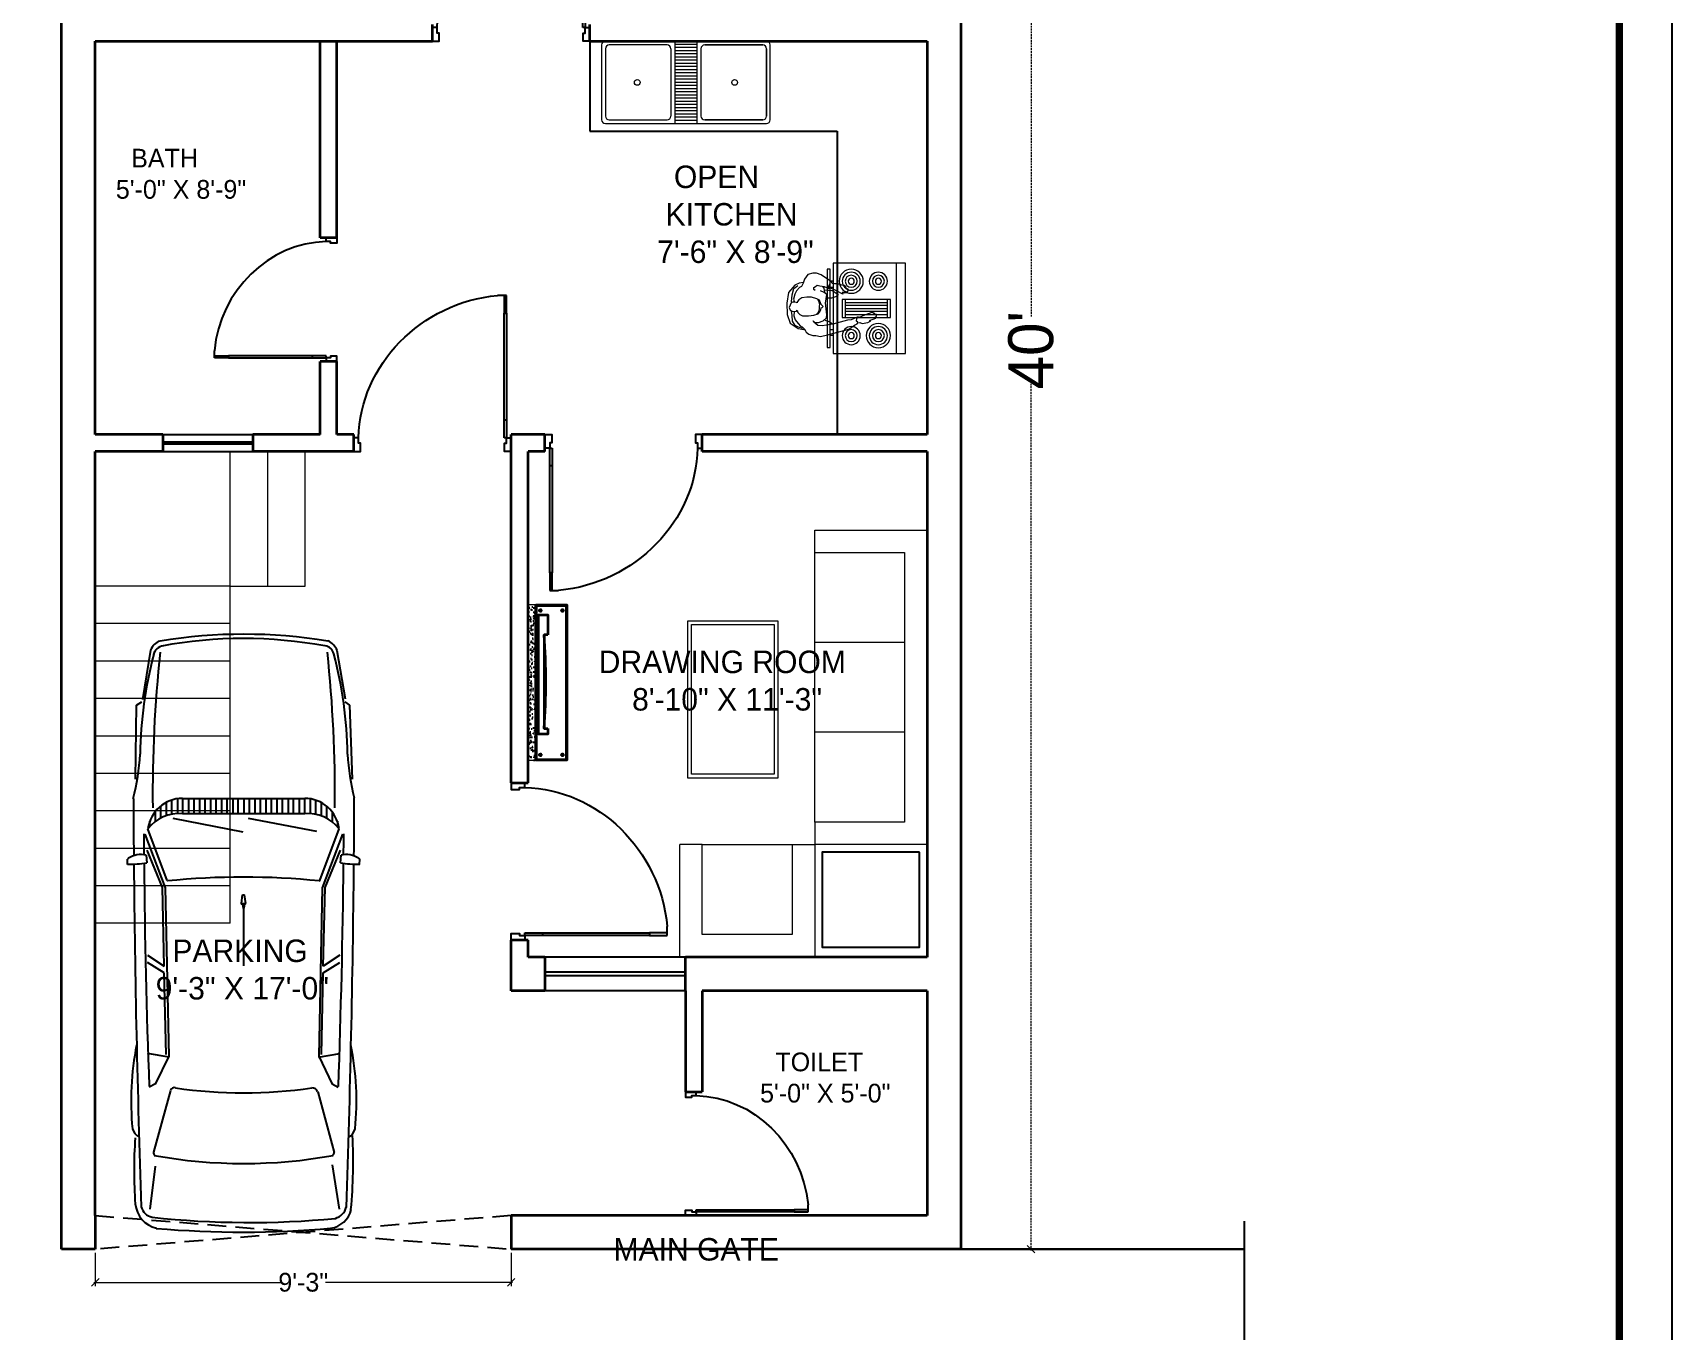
# Model space of a CAD drawing. Header units: millimetres. Extents: x -6808 to 215771, y -89660 to -16303.
# Drawn here: x 99226.6 to 99664.2, y -55987.6 to -55641.2 of the extents above; entities that cross this region are included whole.
import ezdxf

# ---------------------------------------------------------------- set-up
doc = ezdxf.new("R2010")
doc.units = ezdxf.units.MM
doc.header["$PDMODE"] = 35
doc.linetypes.add('DASHED', pattern=[0.75, 0.5, -0.25])
doc.layers.get('0').update_dxf_attribs({"color": 8})
for name, color, linetype, lineweight in [('_Furniture', 253, 'Continuous', 18), ('dim2', 6, 'Continuous', 20), ('FIXture', 132, 'Continuous', 13), ('FURNITURE 2', 33, 'Continuous', 25), ('furnitures', 12, 'Continuous', 13), ('STAIR', 252, 'Continuous', 15), ('text', 7, 'Continuous', 25), ('wall', 7, 'Continuous', 35)]:
    doc.layers.add(name, color=color, linetype=linetype, lineweight=lineweight)
doc.layers.add('AR.furniture', color=7, linetype='Continuous', lineweight=35, true_color=0x009e9e)
doc.layers.add('furniture', color=7, linetype='Continuous', lineweight=5, true_color=0xe57b2a)
for name, color, linetype in [('CAR', 252, 'Continuous'), ('FORMAT', 7, 'Continuous'), ('NET 01', 8, 'Continuous'), ('WIN', 5, 'Continuous')]:
    doc.layers.add(name, color=color, linetype=linetype)
doc.styles.add('SAJ', font='eurr____.ttf')
doc.dimstyles.new('SAJ', dxfattribs={"dimtxt": 5, "dimasz": 2, "dimexe": 1, "dimexo": 1, "dimgap": 0.09375, "dimtad": 0, "dimdec": 1, "dimzin": 0, "dimdsep": 46, "dimlunit": 4, "dimtxsty": 'SAJ', "dimblk": 'OBLIQUE', "dimcen": 0.125, "dimdle": 0.375, "dimadec": 0, "dimazin": 0, "dimtfac": 1, "dimtdec": 1, "dimtofl": 0, "dimtmove": 0, "dimatfit": 3, "dimldrblk": 'OBLIQUE', "dimfxl": 1, "dimtolj": 1, "dimtzin": 0, "dimlwd": 5, "dimlwe": 5, "dimarcsym": 1})

# ---------------------------------------------------------------- blocks, each defined once
blk = doc.blocks.new('QEWFWE')
at = {"layer": 'NET 01'}
for p, q in [((238503.45, 15011.85), (238503.45, 15015.77)), ((238503.45, 15015.77), (238505.41, 15015.77)), ((238503.98, 15015.77), (238503.98, 15011.85)), ((238503.98, 15011.85), (238503.45, 15011.85)), ((238503.45, 15011.85), (238503.45, 14988.32)), ((238503.98, 14988.32), (238503.98, 15011.85)), ((238503.45, 14988.32), (238503.45, 14984.4)), ((238503.98, 14988.32), (238503.45, 14988.32)), ((238503.98, 14984.4), (238503.98, 14988.32)), ((238503.45, 14984.4), (238503.98, 14984.4))]:
    blk.add_line(p, q, dxfattribs=at)
for points in [[(238503.45, 14984.4), (238502.4, 14984.4), (238502.4, 14981.4), (238503.9, 14981.4), (238503.9, 14982.9), (238503.9, 14983.2), (238503.45, 14983.2)], [(238536.02, 14984.4), (238537.07, 14984.4), (238537.07, 14981.4), (238535.57, 14981.4), (238535.57, 14982.9), (238535.57, 14983.2), (238536.02, 14983.2)]]:
    blk.add_lwpolyline(points, close=True, dxfattribs=at)
blk.add_ellipse((238504.18, 14985.62), major_axis=(-29.27, 13.54), ratio=0.925766, start_param=-2.718612, end_param=-1.204625, dxfattribs=at)
blk = doc.blocks.new('_Oblique')
at = {"color": 0, "linetype": 'ByBlock', "lineweight": -2}
blk.add_line((-0.5, -0.5), (0.5, 0.5), dxfattribs=at)
blk = doc.blocks.new('*D2113')
at = {"layer": 'Defpoints', "color": 0, "transparency": 16777216}
for p in [(99243.33, -55965.95), (99354.33, -55965.95), (99243.33, -55974.81)]:
    blk.add_point(p, dxfattribs=at)
at = {"layer": 'wall', "color": 0, "lineweight": 5, "transparency": 16777216}
for p, q in [((99243.33, -55966.95), (99243.33, -55975.81)), ((99354.33, -55966.95), (99354.33, -55975.81)), ((99242.95, -55974.81), (99292.86, -55974.81)), ((99354.7, -55974.81), (99304.8, -55974.81))]:
    blk.add_line(p, q, dxfattribs=at)
at = {"layer": 'wall', "color": 0, "lineweight": 5, "transparency": 16777216, "xscale": 2, "yscale": 2, "zscale": 2}
for p, rotation in [((99243.33, -55974.81), 179.999999999985), ((99354.33, -55974.81), 359.9999999999849)]:
    blk.add_blockref('_Oblique', p, dxfattribs=dict(at, rotation=rotation))
at = {"layer": 'wall', "color": 0, "transparency": 16777216, "insert": (99298.83, -55974.81), "char_height": 5, "attachment_point": 5, "style": 'SAJ'}
blk.add_mtext('\\A1;9\'-3"', dxfattribs=at)
blk = doc.blocks.new('A$C35EA12FA')
at = {"layer": 'furnitures', "ltscale": 1.4}
for p, q in [((3.32, 21.47), (2, 19.51)), ((2.77, 20.24), (3.86, 20.88)), ((5.45, 22.2), (3.32, 21.47)), ((3.86, 20.88), (5.27, 21.01)), ((5.18, 20.56), (4.18, 20.24)), ((6.23, 20.47), (5.18, 20.56)), ((5.27, 21.01), (6.32, 21.15)), ((8.32, 22.29), (5.45, 22.2)), ((6.32, 21.01), (6.27, 20.38)), ((6.59, 21.47), (6.32, 21.01)), ((7.27, 21.69), (6.59, 21.47)), ((7.82, 21.51), (7.27, 21.69)), ((8.36, 21.24), (7.82, 21.51)), ((11, 21.88), (8.32, 22.29)), ((8.54, 20.83), (8.36, 21.24)), ((8.45, 19.88), (8.59, 20.42)), ((8.59, 20.42), (8.54, 20.83)), ((8.63, 21.19), (10.36, 21.01)), ((9.27, 20.65), (8.73, 20.51)), ((10.54, 20.33), (9.27, 20.65)), ((10.36, 21.01), (11.95, 20.6)), ((12.81, 20.28), (11, 21.88)), ((11.95, 20.6), (12.72, 19.6)), ((0.55, 16.83), (0.23, 15.87)), ((1.05, 17.51), (0.55, 16.83)), ((1.77, 17.83), (1.05, 17.51)), ((2, 19.51), (1.64, 17.65)), ((2.45, 18.51), (1.77, 17.83)), ((2, 18.33), (2.36, 19.38)), ((2.36, 19.38), (2.77, 20.24)), ((2.59, 18.92), (2.45, 18.51)), ((3.23, 19.47), (2.59, 18.92)), ((4.18, 20.24), (3.23, 19.47)), ((5.18, 18.37), (5.14, 16.92)), ((5.14, 16.92), (5.36, 15.6)), ((5.45, 19.1), (5.18, 18.37)), ((6, 19.6), (5.45, 19.1)), ((6.59, 19.74), (6, 19.6)), ((6.27, 20.38), (6.32, 19.92)), ((6.32, 19.92), (6.59, 19.74)), ((8.36, 19.74), (8.45, 19.88)), ((8.73, 19.65), (8.36, 19.74)), ((9.13, 19.33), (8.73, 19.65)), ((9.63, 18.6), (9.13, 19.33)), ((9.77, 17.37), (9.63, 18.6)), ((9.77, 16.19), (9.77, 17.37)), ((11.41, 19.92), (10.54, 20.33)), ((12.18, 19.19), (11.41, 19.92)), ((12.5, 18.65), (12.18, 19.19)), ((13.27, 18.28), (12.5, 18.65)), ((13.27, 19.28), (12.81, 20.28)), ((13.5, 18.15), (13.27, 19.28)), ((14.31, 17.87), (13.27, 18.28)), ((15.45, 17.06), (14.31, 17.87)), ((15.81, 15.87), (15.45, 17.06)), ((0.27, 15.05), (0, 13.92)), ((0, 13.92), (0.41, 12.19)), ((0.23, 15.87), (0.27, 15.05)), ((2.68, 13.55), (2.77, 14.55)), ((2.82, 12.46), (2.68, 13.55)), ((2.77, 14.55), (3.14, 15.1)), ((3.09, 10.82), (2.82, 12.46)), ((3.14, 15.1), (3.54, 15.6)), ((3.91, 15.74), (3.5, 15.33)), ((3.5, 15.33), (3.5, 14.46)), ((3.5, 14.46), (3.91, 13.28)), ((3.54, 15.6), (3.91, 15.74)), ((4.04, 12.83), (3.86, 12.05)), ((3.91, 13.28), (4.64, 12.46)), ((4.64, 12.46), (5.41, 12.33)), ((5.36, 15.6), (5.63, 14.51)), ((5.41, 12.33), (8.36, 12.69)), ((5.63, 14.51), (6.13, 14.05)), ((5.82, 14.55), (5.68, 14.92)), ((6.41, 14.37), (5.82, 14.55)), ((6.13, 14.05), (6.68, 13.83)), ((6.95, 14.24), (6.41, 14.37)), ((6.68, 13.83), (7.13, 13.78)), ((7.59, 14.24), (6.95, 14.24)), ((7.13, 13.78), (7.27, 13.51)), ((7.27, 13.51), (7.5, 13.28)), ((7.5, 13.28), (7.73, 13.51)), ((8.09, 14.19), (7.59, 14.24)), ((7.73, 13.51), (8, 13.78)), ((8, 13.78), (8.36, 13.96)), ((8.68, 14.33), (8.09, 14.19)), ((8.28, 12.7), (10.5, 12.37)), ((8.36, 13.96), (9.09, 14.19)), ((9.22, 14.6), (8.68, 14.33)), ((9.09, 14.19), (9.41, 14.83)), ((9.41, 14.83), (9.77, 16.19)), ((10.5, 12.37), (11, 13.05)), ((11, 13.05), (11.41, 13.96)), ((11, 12.83), (12.04, 13.05)), ((11.63, 12.87), (11.45, 11.01)), ((11.5, 15.24), (11.72, 15.55)), ((11.72, 15.55), (12.18, 15.6)), ((12.5, 13.05), (12, 11.87)), ((12.04, 13.05), (12.5, 13.37)), ((12.18, 15.6), (12.45, 15.15)), ((12.45, 15.15), (12.81, 14.78)), ((12.54, 13.51), (12.5, 13.05)), ((12.63, 14.1), (12.54, 13.51)), ((12.81, 14.78), (12.63, 14.1)), ((13.62, 11.17), (15.36, 13.78)), ((15.36, 13.78), (15.77, 14.96)), ((15.77, 14.96), (15.81, 15.87)), ((0.41, 12.19), (1.82, 6.87)), ((4.04, 7.23), (3.09, 10.82)), ((3.45, 11.28), (3.23, 11.01)), ((3.86, 12.05), (3.45, 11.28)), ((9.59, 11.19), (9.54, 12.14)), ((9.95, 9.92), (9.59, 11.19)), ((10.27, 9.51), (9.95, 9.92)), ((10.72, 9.82), (10.27, 9.51)), ((11.45, 10), (10.67, 8.41)), ((10.67, 8.41), (10.72, 8.18)), ((11.45, 10.01), (10.68, 8.41)), ((10.68, 8.41), (10.72, 8.19)), ((11.45, 11.01), (10.72, 9.82)), ((10.72, 8.18), (11.13, 8.41)), ((10.72, 8.19), (11.13, 8.41)), ((11.13, 8.41), (10.86, 7.87)), ((11.13, 8.41), (10.86, 7.87)), ((12.13, 11.42), (11.45, 10.01)), ((12, 11.87), (12.13, 11.42)), ((12.13, 11.83), (12.59, 11.83)), ((12.59, 11.83), (13.09, 11.64)), ((12.68, 8), (12.81, 8.64)), ((12.81, 8.64), (13.09, 9.6)), ((13.09, 11.64), (13.45, 11.46)), ((13.09, 10.42), (13.18, 11.05)), ((13.09, 9.6), (13.09, 10.42)), ((13.18, 11.05), (13.68, 11.19)), ((1.82, 6.87), (2.86, 5.46)), ((2.86, 5.46), (3.18, 4.82)), ((3.18, 4.82), (3.45, 4.59)), ((3.5, 4.14), (3.23, 3.55)), ((3.45, 4.59), (3.5, 4.14)), ((3.54, 4.64), (3.86, 4.96)), ((3.86, 4.96), (4.5, 4.91)), ((4.18, 6.32), (4.04, 7.23)), ((4.86, 4.82), (4.18, 6.32)), ((4.5, 4.91), (4.64, 4.73)), ((4.73, 4.28), (4.82, 4.46)), ((5.36, 3), (4.73, 4.28)), ((4.82, 4.46), (4.86, 4.82)), ((10.86, 7.87), (10.95, 7.64)), ((10.86, 7.87), (10.95, 7.64)), ((10.95, 7.64), (11.27, 7.78)), ((10.95, 7.64), (11.27, 7.77)), ((11.27, 7.78), (11.04, 7.19)), ((11.27, 7.77), (11.04, 7.18)), ((11.04, 7.18), (11.27, 7.05)), ((11.27, 7.05), (11.49, 7.14)), ((11.49, 7.14), (11.54, 6.96)), ((11.54, 6.96), (11.86, 7)), ((12.26, 8), (11.83, 7)), ((12.27, 8.05), (12.22, 7.55)), ((12.22, 7.55), (12.45, 7.69)), ((12.45, 7.69), (12.68, 8)), ((3.23, 3.55), (3.5, 2.14)), ((3.5, 2.14), (3.91, 1.41)), ((3.91, 1.41), (4, 1.68)), ((4, 1.68), (4.54, 0.18)), ((4.54, 0.18), (4.73, 0.14)), ((4.73, 0.14), (4.82, 0.32)), ((4.82, 0.32), (5.09, 0)), ((5.09, 0), (5.45, 0)), ((5.63, 2.09), (5.36, 3)), ((5.45, 0.36), (5.73, 0.36)), ((5.45, 0), (5.45, 0.36)), ((6.04, 0.91), (5.63, 2.09)), ((5.73, 0.68), (6.04, 0.91)), ((5.73, 0.36), (5.73, 0.68))]:
    blk.add_line(p, q, dxfattribs=at)
blk = doc.blocks.new('A$C59C60163')
at = {"layer": 'FIXture'}
for p, q in [((62, 0), (62, 617)), ((494, 494), (514, 494)), ((514, 453), (494, 453)), ((123, 247), (123, 370)), ((411, 350), (123, 350)), ((411, 370), (411, 247)), ((123, 329), (411, 329)), ((411, 309), (123, 309)), ((123, 288), (411, 288)), ((411, 267), (123, 267)), ((514, 165), (494, 165)), ((494, 123), (514, 123))]:
    blk.add_line(p, q, dxfattribs=at)
for points in [[(494, 0), (0, 0), (0, 617), (494, 617)], [(535, 41), (514, 41), (514, 576), (535, 576)], [(432, 247), (103, 247), (103, 370), (432, 370)]]:
    blk.add_lwpolyline(points, close=True, dxfattribs=at)
for centre, radius in [((370, 494), 82.3), ((185, 494), 61.7), ((185, 494), 41.1), ((185, 494), 20.6), ((370, 494), 61.7), ((370, 494), 41.1), ((370, 494), 20.6), ((185, 123), 82.3), ((185, 123), 61.7), ((185, 123), 41.1), ((185, 123), 20.6), ((370, 123), 61.7), ((370, 123), 41.1), ((370, 123), 20.6)]:
    blk.add_circle(centre, radius, dxfattribs=at)
blk = doc.blocks.new('A$C22B204D2')
at = {"layer": '_Furniture', "color": 2, "xscale": 1.071547591360284, "yscale": 1.071547591360284, "zscale": 1.071547591360284}
blk.add_blockref('A$C35EA12FA', (4.57, 9.37), dxfattribs=at)
at = {"layer": 'FIXture', "xscale": -0.0391304348595441, "yscale": 0.0391304348595441, "zscale": 0.0391304348595441, "rotation": 270}
blk.add_blockref('A$C59C60163', (0, 1.61), dxfattribs=at)
blk = doc.blocks.new('SINK')
at = {"layer": 'FIXture'}
for p, q in [((94244.16, -43664.34), (94244.16, -43707.34)), ((94265.16, -43663.34), (94245.16, -43663.34)), ((94245.16, -43665.34), (94245.16, -43680.84)), ((94264.16, -43664.34), (94246.16, -43664.34)), ((94265.16, -43680.84), (94265.16, -43665.34)), ((94266.16, -43707.34), (94266.16, -43664.34)), ((94266.16, -43682.84), (94244.16, -43682.84)), ((94245.01, -43688.84), (94245.01, -43682.84)), ((94245.85, -43688.84), (94245.85, -43682.84)), ((94264.16, -43681.84), (94246.16, -43681.84)), ((94246.7, -43688.84), (94246.7, -43682.84)), ((94247.55, -43688.84), (94247.55, -43682.84)), ((94248.39, -43688.84), (94248.39, -43682.84)), ((94249.24, -43688.84), (94249.24, -43682.84)), ((94250.08, -43688.84), (94250.08, -43682.84)), ((94250.93, -43688.84), (94250.93, -43682.84)), ((94251.78, -43688.84), (94251.78, -43682.84)), ((94252.62, -43688.84), (94252.62, -43682.84)), ((94253.47, -43688.84), (94253.47, -43682.84)), ((94254.31, -43688.84), (94254.31, -43682.84)), ((94255.16, -43688.84), (94255.16, -43682.84)), ((94256.01, -43688.84), (94256.01, -43682.84)), ((94256.85, -43688.84), (94256.85, -43682.84)), ((94257.7, -43688.84), (94257.7, -43682.84)), ((94258.55, -43688.84), (94258.55, -43682.84)), ((94259.39, -43688.84), (94259.39, -43682.84)), ((94260.24, -43688.84), (94260.24, -43682.84)), ((94261.08, -43688.84), (94261.08, -43682.84)), ((94261.93, -43688.84), (94261.93, -43682.84)), ((94262.78, -43688.84), (94262.78, -43682.84)), ((94263.62, -43688.84), (94263.62, -43682.84)), ((94264.47, -43688.84), (94264.47, -43682.84)), ((94265.31, -43688.84), (94265.31, -43682.84)), ((94244.16, -43688.84), (94266.16, -43688.84)), ((94245.16, -43690.84), (94245.16, -43706.34)), ((94245.16, -43706.34), (94245.16, -43690.84)), ((94264.16, -43689.84), (94246.16, -43689.84)), ((94265.16, -43706.34), (94265.16, -43690.84)), ((94265.16, -43690.84), (94265.16, -43706.34)), ((94245.16, -43708.34), (94265.16, -43708.34)), ((94246.16, -43707.34), (94264.16, -43707.34)), ((94264.16, -43707.34), (94246.16, -43707.34))]:
    blk.add_line(p, q, dxfattribs=at)
for centre in [(94255.16, -43672.84), (94255.16, -43698.84)]:
    blk.add_circle(centre, 0.766, dxfattribs=at)
for centre, start, end in [((94245.16, -43664.34), 90, 180), ((94246.16, -43665.34), 90, 180), ((94264.16, -43665.34), 0, 90), ((94265.16, -43664.34), 0, 90), ((94246.16, -43680.84), 180, 270), ((94264.16, -43680.84), 270, 0), ((94246.16, -43690.84), 90, 180), ((94264.16, -43690.84), 0, 90), ((94246.16, -43706.34), 180, 270), ((94246.16, -43706.34), 180, 270), ((94264.16, -43706.34), 270, 0), ((94264.16, -43706.34), 270, 0), ((94245.16, -43707.34), 180, 270), ((94265.16, -43707.34), 270, 0)]:
    blk.add_arc(centre, 1, start, end, dxfattribs=at)
blk = doc.blocks.new('TTRE')
at = {"layer": 'furniture', "color": 251, "true_color": 0x636466}
for p, q in [((167626.83, 15638.39), (167662.83, 15638.39)), ((167626.83, 15608.39), (167626.83, 15638.39)), ((167662.83, 15638.39), (167662.83, 15608.39)), ((167632.83, 15632.39), (167656.83, 15632.39)), ((167632.83, 15608.39), (167632.83, 15632.39)), ((167656.83, 15632.39), (167656.83, 15608.39)), ((167656.83, 15632.39), (167656.83, 15608.39)), ((167596.83, 15524.39), (167596.83, 15608.39)), ((167596.83, 15608.39), (167626.83, 15608.39)), ((167626.83, 15602.39), (167626.83, 15608.39)), ((167632.83, 15608.39), (167626.83, 15608.39)), ((167656.83, 15608.39), (167632.83, 15608.39)), ((167656.83, 15608.39), (167662.83, 15608.39)), ((167602.83, 15530.39), (167602.83, 15602.39)), ((167602.83, 15602.39), (167626.83, 15602.39)), ((167626.83, 15602.39), (167626.83, 15530.39)), ((167637.69, 15549.6), (167637.69, 15589.6)), ((167637.69, 15589.6), (167659.69, 15589.6)), ((167659.69, 15589.6), (167659.69, 15549.6)), ((167602.83, 15578.39), (167626.83, 15578.39)), ((167602.83, 15554.39), (167626.83, 15554.39)), ((167659.69, 15549.6), (167637.69, 15549.6)), ((167626.83, 15530.39), (167602.83, 15530.39)), ((167626.83, 15530.39), (167626.83, 15524.39)), ((167626.83, 15524.39), (167596.83, 15524.39))]:
    blk.add_line(p, q, dxfattribs=at)
blk.add_lwpolyline([(167660.69, 15548.6), (167636.69, 15548.6), (167636.69, 15590.6), (167660.69, 15590.6)], close=True, dxfattribs=at)
blk = doc.blocks.new('vcdr')
at = {"layer": 'AR.furniture', "lineweight": 25, "ltscale": 2}
h = blk.add_hatch(dxfattribs=at)
h.set_pattern_fill('AR-CONC', color=256, scale=0.5, style=0)
h.set_pattern_definition([(50, (5894.276, -2096.168), (3.58630091, -0.313760675), [0.375, -4.125]), (355, (5894.276, -2096.168), (-0.69375667, 3.76096067), [0.3, -3.3]), (100.4514, (5894.575, -2096.194), (2.89254691, 3.44719771), [0.31870095, -3.50571056]), (46.1842, (5894.276, -2095.168), (5.33620524, -0.82759507), [0.5625, -6.1875]), (96.6356, (5894.7207, -2095.237), (4.67331353, 4.87058935), [0.47805144, -5.258565]), (351.1842, (5894.276, -2095.168), (4.67330973, 4.870593), [0.45, -4.95]), (21, (5894.776, -2095.418), (2.98453526, -2.01309445), [0.375, -4.125]), (326, (5894.776, -2095.418), (1.21657666, 3.62575023), [0.3, -3.3]), (71.4514, (5895.0247, -2095.5857), (4.20111314, 1.61265248), [0.31870095, -3.50571056]), (37.5, (5894.276, -2096.168), (0.060799277, 1.66446927), [0, -3.26, 0, -3.35, 0, -3.3125]), (7.5, (5894.276, -2096.168), (1.315347687, 1.97205856), [0, -1.91, 0, -3.185, 0, -1.2625]), (327.5, (5893.161, -2096.168), (2.66911218, -0.112774359), [0, -1.25, 0, -3.9, 0, -5.175]), (317.5, (5892.661, -2096.168), (2.915930847, 0.50052491), [0, -1.625, 0, -2.59, 0, -3.675])])
h.paths.add_polyline_path([(93614.87, -24321.29), (93617.87, -24321.29), (93617.87, -24261.29), (93614.87, -24261.29)])
at = {"layer": 'AR.furniture', "ltscale": 2}
blk.add_lwpolyline([(93614.87, -24321.29), (93602.87, -24321.29), (93602.87, -24261.29), (93614.87, -24261.29)], close=True, dxfattribs=at)
blk.add_lwpolyline([(93614.87, -24321.29), (93602.87, -24321.29), (93602.87, -24261.29), (93614.87, -24261.29)], close=True, dxfattribs=at)
at = {"layer": 'AR.furniture', "lineweight": 20, "ltscale": 5}
blk.add_lwpolyline([(93614.37, -24320.79), (93603.37, -24320.79), (93603.37, -24261.79), (93614.37, -24261.79)], close=True, dxfattribs=at)
blk.add_lwpolyline([(93614.37, -24320.79), (93603.37, -24320.79), (93603.37, -24261.79), (93614.37, -24261.79)], close=True, dxfattribs=at)
at = {"layer": 'AR.furniture', "lineweight": 9, "ltscale": 2}
blk.add_lwpolyline([(93614.87, -24321.29), (93617.87, -24321.29), (93617.87, -24261.29), (93614.87, -24261.29)], close=True, dxfattribs=at)
blk.add_lwpolyline([(93614.87, -24321.29), (93617.87, -24321.29), (93617.87, -24261.29), (93614.87, -24261.29)], close=True, dxfattribs=at)
at = {"layer": 'AR.furniture'}
for points in [[(93610.22, -24273.51), (93610.22, -24271.36), (93613.78, -24271.36), (93613.78, -24317.46), (93610.22, -24317.46), (93610.22, -24309.71)], [(93610.22, -24273.51), (93610.22, -24271.36), (93613.78, -24271.36), (93613.78, -24317.46), (93610.22, -24317.46), (93610.22, -24309.71)], [(93610.22, -24309.71), (93611.67, -24309.71), (93611.67, -24273.51), (93610.22, -24273.51)], [(93610.22, -24309.71), (93611.67, -24309.71), (93611.67, -24273.51), (93610.22, -24273.51)]]:
    blk.add_lwpolyline(points, dxfattribs=at)
at = {"layer": 'AR.furniture', "ltscale": 2}
for centre in [(93604.6, -24263.44), (93604.6, -24263.44), (93613.13, -24263.44), (93613.13, -24263.44), (93604.6, -24319.13), (93604.6, -24319.13), (93613.13, -24319.13), (93613.13, -24319.13)]:
    blk.add_circle(centre, 0.375, dxfattribs=at)
at = {"layer": 'AR.furniture', "ltscale": 5}
blk.add_arc((93852.35, -24291.61), 241.36, 175.69922, 184.30078, dxfattribs=at)
blk.add_arc((93852.35, -24291.61), 241.36, 175.69922, 184.30078, dxfattribs=at)
blk = doc.blocks.new('ALFA-P')
for p, q in [((0.922, 0.782), (0.421, 0.765)), ((1.054, 0.795), (1.05, 0.795)), ((1.501, 0.831), (1.466, 0.832)), ((0.051, 0.677), (0.379, 0.733)), ((0.421, 0.765), (0.398, 0.733)), ((1.245, 0.684), (1.208, 0.684)), ((1.611, 0.562), (1.26, 0.693)), ((1.295, 0.716), (1.659, 0.578)), ((1.658, 0.598), (1.405, 0.702)), ((1.439, 0.705), (1.49, 0.7)), ((2.117, 0.698), (2.191, 0.585)), ((2.236, 0.585), (2.166, 0.698)), ((2.809, 0.552), (2.782, 0.698)), ((2.989, 0.646), (3.012, 0.687)), ((3.538, 0.646), (3.838, 0.693)), ((1.08, 0.571), (1.171, 0.571)), ((1.187, 0.609), (1.104, 0.609)), ((1.142, 0.646), (1.211, 0.646)), ((2.191, 0.585), (1.658, 0.598)), ((1.659, 0.578), (2.801, 0.554)), ((2.789, 0.573), (2.236, 0.585)), ((2.801, 0.554), (2.99, 0.646)), ((3.044, 0.547), (3.455, 0.659)), ((1.053, -0.37), (1.053, 0.459)), ((1.156, 0.459), (1.053, 0.459)), ((1.055, 0.496), (1.156, 0.496)), ((1.161, 0.534), (1.064, 0.534)), ((1.156, -0.37), (1.156, 0.459)), ((1.187, 0.076), (1.276, 0.539)), ((1.053, 0.421), (1.156, 0.421)), ((1.156, 0.384), (1.053, 0.384)), ((1.053, 0.346), (1.156, 0.346)), ((1.156, 0.309), (1.053, 0.309)), ((1.053, 0.271), (1.156, 0.271)), ((1.156, 0.234), (1.053, 0.234)), ((1.053, 0.196), (1.156, 0.196)), ((1.156, 0.159), (1.053, 0.159)), ((1.053, 0.121), (1.156, 0.121)), ((1.156, 0.084), (1.053, 0.084)), ((1.053, 0.046), (1.156, 0.046)), ((1.156, 0.009), (1.053, 0.009)), ((1.187, -0.435), (1.281, 0.039)), ((1.765, 0.059), (1.708, 0.052)), ((1.708, 0.037), (1.708, 0.052)), ((1.765, 0.03), (1.708, 0.037)), ((1.775, 0.052), (1.765, 0.059)), ((1.775, 0.036), (1.765, 0.03)), ((1.766, 0.03), (1.766, 0.058)), ((1.77, 0.048), (1.787, 0.048)), ((1.77, 0.04), (1.787, 0.04)), ((1.775, 0.048), (1.775, 0.052)), ((1.775, 0.036), (1.775, 0.04)), ((1.787, 0.048), (1.804, 0.044)), ((1.787, 0.04), (1.804, 0.044)), ((1.804, 0.044), (2.189, 0.044)), ((1.053, -0.029), (1.156, -0.029)), ((1.156, -0.066), (1.053, -0.066)), ((1.053, -0.104), (1.156, -0.104)), ((1.156, -0.141), (1.053, -0.141)), ((1.053, -0.179), (1.156, -0.179)), ((1.156, -0.216), (1.053, -0.216)), ((1.053, -0.254), (1.156, -0.254)), ((1.156, -0.291), (1.053, -0.291)), ((1.053, -0.329), (1.156, -0.329)), ((1.156, -0.366), (1.053, -0.366)), ((1.055, -0.404), (1.156, -0.404)), ((1.161, -0.441), (1.064, -0.441)), ((1.08, -0.479), (1.171, -0.479)), ((1.187, -0.516), (1.104, -0.516)), ((1.142, -0.554), (1.211, -0.554)), ((1.611, -0.473), (1.26, -0.604)), ((1.295, -0.624), (1.659, -0.486)), ((1.658, -0.505), (1.405, -0.61)), ((2.191, -0.493), (1.658, -0.505)), ((1.659, -0.486), (2.801, -0.461)), ((2.117, -0.606), (2.191, -0.493)), ((2.236, -0.493), (2.166, -0.606)), ((2.789, -0.48), (2.236, -0.493)), ((2.809, -0.459), (2.782, -0.606)), ((2.801, -0.461), (2.99, -0.554)), ((2.989, -0.553), (3.012, -0.595)), ((3.033, -0.451), (3.453, -0.566)), ((3.547, -0.554), (3.838, -0.591)), ((0.049, -0.586), (0.383, -0.64)), ((0.421, -0.682), (0.398, -0.645)), ((1.245, -0.591), (1.208, -0.591)), ((1.439, -0.616), (1.49, -0.612)), ((0.922, -0.688), (0.421, -0.682)), ((1.501, -0.743), (1.466, -0.743))]:
    blk.add_line(p, q)
blk.add_lwpolyline([(1.77, 0.048, 0.135264), (1.769, 0.048, 0.106902), (1.768, 0.047, 0.081911), (1.768, 0.046, 0.07014), (1.768, 0.044, 0.07014), (1.768, 0.043, 0.081911), (1.768, 0.042, 0.106902), (1.769, 0.041, 0.135264), (1.77, 0.04, 0.135264)], format="xyb")
at = {"const_width": 0.00157}
blk.add_lwpolyline([(2.189, 0.044, 1), (2.188, 0.044, 1)], format="xyb", close=True, dxfattribs=at)
for centre, radius, start, end in [((0.644, 2.435), 1.69, 273.7251, 283.9002), ((0.703, -88.577), 89.373, 89.52503, 89.7751), ((1.583, 0.741), 0.149, 145.9309, 193.8445), ((1.514, 0.784), 0.068, 134.8266, 142.9949), ((0.774, 0.825), 0.726, 350.1467, 0.5405), ((0.703, -88.577), 89.373, 87.99733, 89.48898), ((3.104, -1.099), 1.909, 84.2866, 101.4253), ((3.269, 0.711), 0.0928, 31.1037, 74.3748), ((3.518, -2.656), 3.444, 84.627, 92.961), ((0.086, 0.575), 0.109, 108.9654, 157.7189), ((0.794, -2.08), 2.83, 90.8303, 104.7581), ((1.288, 0.459), 0.235, 96.9706, 180), ((1.427, 0.479), 0.271, 128.1315, 184.3504), ((0.934, -56.277), 57.002, 89.4957, 89.6397), ((0.934, -56.277), 57.002, 87.9149, 89.4373), ((3.799, 0.638), 0.106, 15.9545, 75.1491), ((3.801, 0.61), 0.169, 8.8601, 76.0341), ((-2.205, 0.087), 6.134, 353.8067, 5.429), ((3.477, 0.047), 3.537, 170.7624, 189.2376), ((3.018, 0.045), 3.049, 169.5804, 190.4804), ((0.087, 0.589), 0.0687, 102.3165, 172.6202), ((1.022, -8.34), 9.004, 89.3963, 96.1219), ((6.651, 0.044), 5.064, 174.1622, 185.8378), ((1.61, 0.559), 0.00255, 10.1904, 76.0607), ((3.448, 0.618), 0.0417, 52.5085, 81.0554), ((0.134, 0.045), 3.395, 349.695, 10.305), ((-2.824, 0.038), 6.818, 355.0765, 5.0418), ((3.055, 0.509), 0.0388, 106.5918, 183.3613), ((-0.143, 0.045), 3.193, 351.679, 8.321), ((1.288, -0.37), 0.235, 180, 263.0294), ((1.427, -0.391), 0.271, 175.6496, 231.8685), ((3.042, -0.425), 0.0275, 161.9399, 248.0871), ((0.08, -0.492), 0.0989, 198.2367, 251.7095), ((0.093, -0.492), 0.0748, 186.407, 260.5783), ((1.022, 8.432), 9.004, 263.8781, 270.6037), ((1.61, -0.47), 0.00255, 283.9393, 349.8096), ((3.785, -0.501), 0.189, 275.3376, 346.1066), ((0.794, 2.173), 2.83, 255.2872, 269.1697), ((0.644, -2.343), 1.69, 75.9638, 86.2749), ((0.934, 56.369), 57.002, 270.3603, 270.5047), ((1.583, -0.652), 0.149, 166.1555, 214.0691), ((0.774, -0.736), 0.726, 359.4595, 9.8533), ((0.934, 56.369), 57.002, 270.5622, 272.0851), ((0.703, 88.67), 89.373, 270.51092, 271.99998), ((3.269, -0.618), 0.0928, 285.6252, 328.8963), ((3.456, -0.54), 0.0259, 261.842, 317.0719), ((3.803, -0.56), 0.0908, 281.9071, 350.7156), ((0.703, 88.67), 89.373, 270.2249, 270.47417), ((1.514, -0.695), 0.068, 217.0051, 225.1734), ((3.104, 1.191), 1.909, 258.5747, 275.7134), ((3.577, 2.373), 3.071, 265.8615, 274.2164)]:
    blk.add_arc(centre, radius, start, end)
blk = doc.blocks.new('*D2115')
at = {"layer": 'Defpoints', "color": 0, "transparency": 16777216}
for p in [(99474.33, -55485.95), (99474.33, -55965.95), (99493.06, -55965.95)]:
    blk.add_point(p, dxfattribs=at)
at = {"layer": 'dim2', "color": 0, "linetype": 'DASHED', "lineweight": 5, "transparency": 16777216}
for p, q in [((99493.06, -55485.58), (99493.06, -55716.99)), ((99475.33, -55485.95), (99494.06, -55485.95)), ((99493.06, -55966.33), (99493.06, -55734.92)), ((99475.33, -55965.95), (99494.06, -55965.95))]:
    blk.add_line(p, q, dxfattribs=at)
at = {"layer": 'dim2', "color": 0, "lineweight": 5, "transparency": 16777216, "xscale": 2, "yscale": 2, "zscale": 2}
for p, rotation in [((99493.06, -55485.95), 90), ((99493.06, -55965.95), 270)]:
    blk.add_blockref('_Oblique', p, dxfattribs=dict(at, rotation=rotation))
at = {"layer": 'dim2', "color": 0, "transparency": 16777216, "insert": (99493.06, -55725.95), "char_height": 12, "attachment_point": 5, "rotation": 90, "style": 'SAJ'}
blk.add_mtext("\\A1;40'", dxfattribs=at)

msp = doc.modelspace()

# ---------------------------------------------------------------- linework, layer by layer
for p, q in [((99375.329, -55643.454), (99375.329, -55667.454)), ((99375.329, -55667.454), (99441.329, -55667.454)), ((99441.329, -55667.454), (99441.329, -55748.454))]:
    msp.add_line(p, q)
at = {"linetype": 'DASHED', "ltscale": 10}
for p, q in [((99243.329, -55956.954), (99354.329, -55965.954)), ((99354.329, -55956.954), (99243.329, -55965.954))]:
    msp.add_line(p, q, dxfattribs=at)
msp.add_lwpolyline([(99463.329, -55859.954), (99437.329, -55859.954), (99437.329, -55885.31), (99463.329, -55885.31)], close=True)
msp.add_lwpolyline([(99549.95, -55958.437), (99549.95, -55997.995), (99544.776, -56000.391), (99555.812, -55998.205), (99549.982, -56001.661), (99549.982, -56055.578)])
at = {"lineweight": 30}
msp.add_lwpolyline([(99549.95, -55965.954), (99474.329, -55965.954)], dxfattribs=at)
at = {"layer": 'FORMAT', "color": 0}
msp.add_lwpolyline([(98995.396, -55367.61), (98995.396, -56317.3), (99664.191, -56317.3), (99664.191, -55367.61)], close=True, dxfattribs=at)
msp.add_lwpolyline([(98995.396, -55367.61), (98995.396, -56317.3), (99664.191, -56317.3), (99664.191, -55367.61)], close=True, dxfattribs=at)
at = {"layer": 'FORMAT', "color": 0, "const_width": 1.961}
msp.add_lwpolyline([(99009.472, -55381.687), (99009.472, -56303.224), (99650.114, -56303.224), (99650.114, -55381.687)], close=True, dxfattribs=at)
msp.add_lwpolyline([(99009.472, -55381.687), (99009.472, -56303.224), (99650.114, -56303.224), (99650.114, -55381.687)], close=True, dxfattribs=at)
at = {"layer": 'STAIR'}
for p, q in [((99279.329, -55788.954), (99279.329, -55752.954)), ((99289.329, -55788.954), (99289.329, -55752.954)), ((99299.329, -55788.954), (99299.329, -55752.954)), ((99279.329, -55788.954), (99243.329, -55788.954)), ((99279.329, -55878.954), (99279.329, -55788.954)), ((99279.329, -55788.954), (99299.329, -55788.954)), ((99279.329, -55798.954), (99243.329, -55798.954)), ((99279.329, -55808.954), (99243.329, -55808.954)), ((99279.329, -55818.954), (99243.329, -55818.954)), ((99279.329, -55828.954), (99243.329, -55828.954)), ((99279.329, -55838.954), (99243.329, -55838.954)), ((99279.329, -55848.954), (99243.329, -55848.954)), ((99279.329, -55858.954), (99243.329, -55858.954)), ((99279.329, -55868.954), (99243.329, -55868.954)), ((99279.329, -55878.954), (99243.329, -55878.954))]:
    msp.add_line(p, q, dxfattribs=at)
at = {"layer": 'wall'}
for p, q in [((99474.329, -55485.954), (99474.329, -55965.954)), ((99234.329, -55965.954), (99234.329, -55590.954)), ((99333.329, -55643.454), (99333.329, -55638.954)), ((99375.329, -55643.454), (99375.329, -55638.954)), ((99243.329, -55643.454), (99333.329, -55643.454)), ((99243.329, -55748.454), (99243.329, -55643.454)), ((99303.329, -55695.954), (99303.329, -55643.454)), ((99307.829, -55695.954), (99307.829, -55643.454)), ((99375.329, -55643.454), (99465.329, -55643.454)), ((99465.329, -55643.454), (99465.329, -55748.454)), ((99307.829, -55695.954), (99303.329, -55695.954)), ((99303.329, -55748.454), (99303.329, -55728.954)), ((99307.829, -55728.954), (99303.329, -55728.954)), ((99307.829, -55748.454), (99307.829, -55728.954)), ((99261.329, -55748.454), (99243.329, -55748.454)), ((99261.329, -55748.454), (99261.329, -55752.954)), ((99303.329, -55748.454), (99285.329, -55748.454)), ((99285.329, -55748.454), (99285.329, -55752.954)), ((99312.329, -55748.454), (99307.829, -55748.454)), ((99312.329, -55752.954), (99312.329, -55748.454)), ((99354.329, -55752.954), (99354.329, -55748.454)), ((99363.329, -55748.454), (99354.329, -55748.454)), ((99363.329, -55752.954), (99363.329, -55748.454)), ((99465.329, -55748.454), (99405.329, -55748.454)), ((99405.329, -55752.954), (99405.329, -55748.454)), ((99243.329, -55956.954), (99243.329, -55752.954)), ((99261.329, -55752.954), (99243.329, -55752.954)), ((99312.329, -55752.954), (99285.329, -55752.954)), ((99354.329, -55841.454), (99354.329, -55752.954)), ((99358.829, -55841.454), (99358.829, -55752.954)), ((99363.329, -55752.954), (99358.829, -55752.954)), ((99465.329, -55752.954), (99405.329, -55752.954)), ((99465.329, -55752.954), (99465.329, -55887.954)), ((99354.329, -55841.454), (99358.829, -55841.454)), ((99354.329, -55896.954), (99354.329, -55883.454)), ((99358.829, -55883.454), (99354.329, -55883.454)), ((99358.829, -55887.954), (99358.829, -55883.454)), ((99363.329, -55887.954), (99358.829, -55887.954)), ((99363.329, -55887.954), (99363.329, -55896.954)), ((99465.329, -55887.954), (99400.829, -55887.954)), ((99400.829, -55896.954), (99400.829, -55887.954)), ((99363.329, -55896.954), (99354.329, -55896.954)), ((99400.829, -55896.954), (99400.829, -55923.954)), ((99465.329, -55896.954), (99405.329, -55896.954)), ((99405.329, -55896.954), (99405.329, -55923.954)), ((99465.329, -55896.954), (99465.329, -55956.954)), ((99400.829, -55923.954), (99405.329, -55923.954)), ((99243.329, -55956.954), (99243.329, -55965.954)), ((99465.329, -55956.954), (99354.329, -55956.954)), ((99354.329, -55956.954), (99354.329, -55965.954)), ((99243.329, -55965.954), (99234.329, -55965.954)), ((99474.329, -55965.954), (99354.329, -55965.954))]:
    msp.add_line(p, q, dxfattribs=at)
at = {"layer": 'WIN'}
for p, q in [((99261.329, -55748.454), (99285.329, -55748.454)), ((99261.329, -55750.454), (99285.329, -55750.454)), ((99261.329, -55750.954), (99285.329, -55750.954)), ((99261.329, -55752.954), (99285.329, -55752.954)), ((99400.829, -55887.954), (99363.329, -55887.954)), ((99400.829, -55891.954), (99363.329, -55891.954)), ((99400.829, -55892.954), (99363.329, -55892.954)), ((99400.829, -55896.954), (99363.329, -55896.954))]:
    msp.add_line(p, q, dxfattribs=at)

# ---------------------------------------------------------------- block references
at = {"linetype": 'ByBlock', "lineweight": 20, "xscale": -1.211467555345734, "yscale": 1.211467555345734, "zscale": 1.211467555345734}
for p in [(388313.245, -73792.928), (388292.245, -73902.428)]:
    msp.add_blockref('QEWFWE', p, dxfattribs=at)
at = {"linetype": 'ByBlock', "lineweight": 20}
for p, xscale, yscale, zscale, rotation in [((113568.13, -282751.602), 0.9518673649145052, 0.9518673649145052, 0.9518673649145052, 90), ((-189574.588, -37598.979), -1.211467555345734, 1.211467555345734, 1.211467555345734, 180), ((81204.854, -344821.37), -1.211467555345734, 1.211467555345734, 1.211467555345734, 270), ((85140.527, -282979.602), -0.9518673649145052, 0.9518673649145052, 0.9518673649145052, 270)]:
    msp.add_blockref('QEWFWE', p, dxfattribs=dict(at, xscale=xscale, yscale=yscale, zscale=zscale, rotation=rotation))
at = {"rotation": 180}
msp.add_blockref('TTRE', (267062.16, -40249.563), dxfattribs=at)
at = {"layer": 'AR.furniture', "xscale": 0.691459249658956, "yscale": 0.691459249658956, "zscale": 0.691459249658956, "rotation": 180}
msp.add_blockref('vcdr', (164091.769, -72611.125), dxfattribs=at)
at = {"layer": 'CAR', "xscale": 39.37007874017581, "yscale": 39.37007874017581, "zscale": 39.37007874017581, "rotation": 270}
msp.add_blockref('ALFA-P', (99281.14, -55804.139), dxfattribs=at)
at = {"layer": 'FURNITURE 2', "rotation": 90}
msp.add_blockref('SINK', (55715.122, -149909.614), dxfattribs=at)
at = {"layer": 'FURNITURE 2', "ltscale": 0.5, "extrusion": (0, 0, -1), "xscale": -1, "zscale": -1, "rotation": 270}
msp.add_blockref('A$C22B204D2', (-99461.167, -55726.869), dxfattribs=at)

# ---------------------------------------------------------------- texts
at = {"layer": 'text', "ltscale": 2, "char_height": 6, "width": 244.74508, "style": 'SAJ'}
for s, insert, attachment_point in [('\\A1;{\\fCentury Gothic|b0|i0|c0|p34; \\H0.83333x; BATH\\P5\'-0" X 8\'-9"}', (99248.809, -55672.17), 1), ('\\A1;{\\fCentury Gothic|b0|i0|c0|p34;  OPEN\\P KITCHEN\\P7\'-6" X 8\'-9"}', (99393.294, -55676.654), 1), ('\\A1;{\\fCentury Gothic|b0|i0|c0|p34; DRAWING ROOM\\P     8\'-10" X 11\'-3"}', (99375.45, -55806.149), 1), ('\\A1;{\\fCentury Gothic|b0|i0|c0|p34;       PARKING\\P     9\'-3" X 17\'-0"}', (99248.297, -55883.285), 1), ('\\A1;{\\fCentury Gothic|b0|i0|c0|p34; \\H0.83333x; TOILET\\P5\'-0" X 5\'-0"}', (99420.747, -55913.456), 1), ('\\A1;{\\fCentury Gothic|b0|i0|c0|p34;MAIN GATE}', (99425.773, -55962.983), 3)]:
    msp.add_mtext(s, dxfattribs=dict(at, insert=insert, attachment_point=attachment_point))

# ---------------------------------------------------------------- dimensions: what is measured, and where the dimension line sits
at = {"layer": 'dim2'}
dim = msp.add_aligned_dim(p1=(99474.329, -55485.954), p2=(99474.329, -55965.954), distance=18.736, dimstyle='SAJ', override={"dimtxt": 12}, dxfattribs=at)
dim.commit()
dim.dimension.update_dxf_attribs({"geometry": '*D2115', "text_midpoint": (99493.065, -55725.954)})
at = {"layer": 'wall'}
dim = msp.add_aligned_dim(p1=(99354.329, -55965.954), p2=(99243.329, -55965.954), distance=8.853, dimstyle='SAJ', override={"dimfxl": 4}, dxfattribs=at)
dim.commit()
dim.dimension.update_dxf_attribs({"geometry": '*D2113', "text_midpoint": (99298.829, -55974.807)})

doc.saveas('drawing.dxf')
